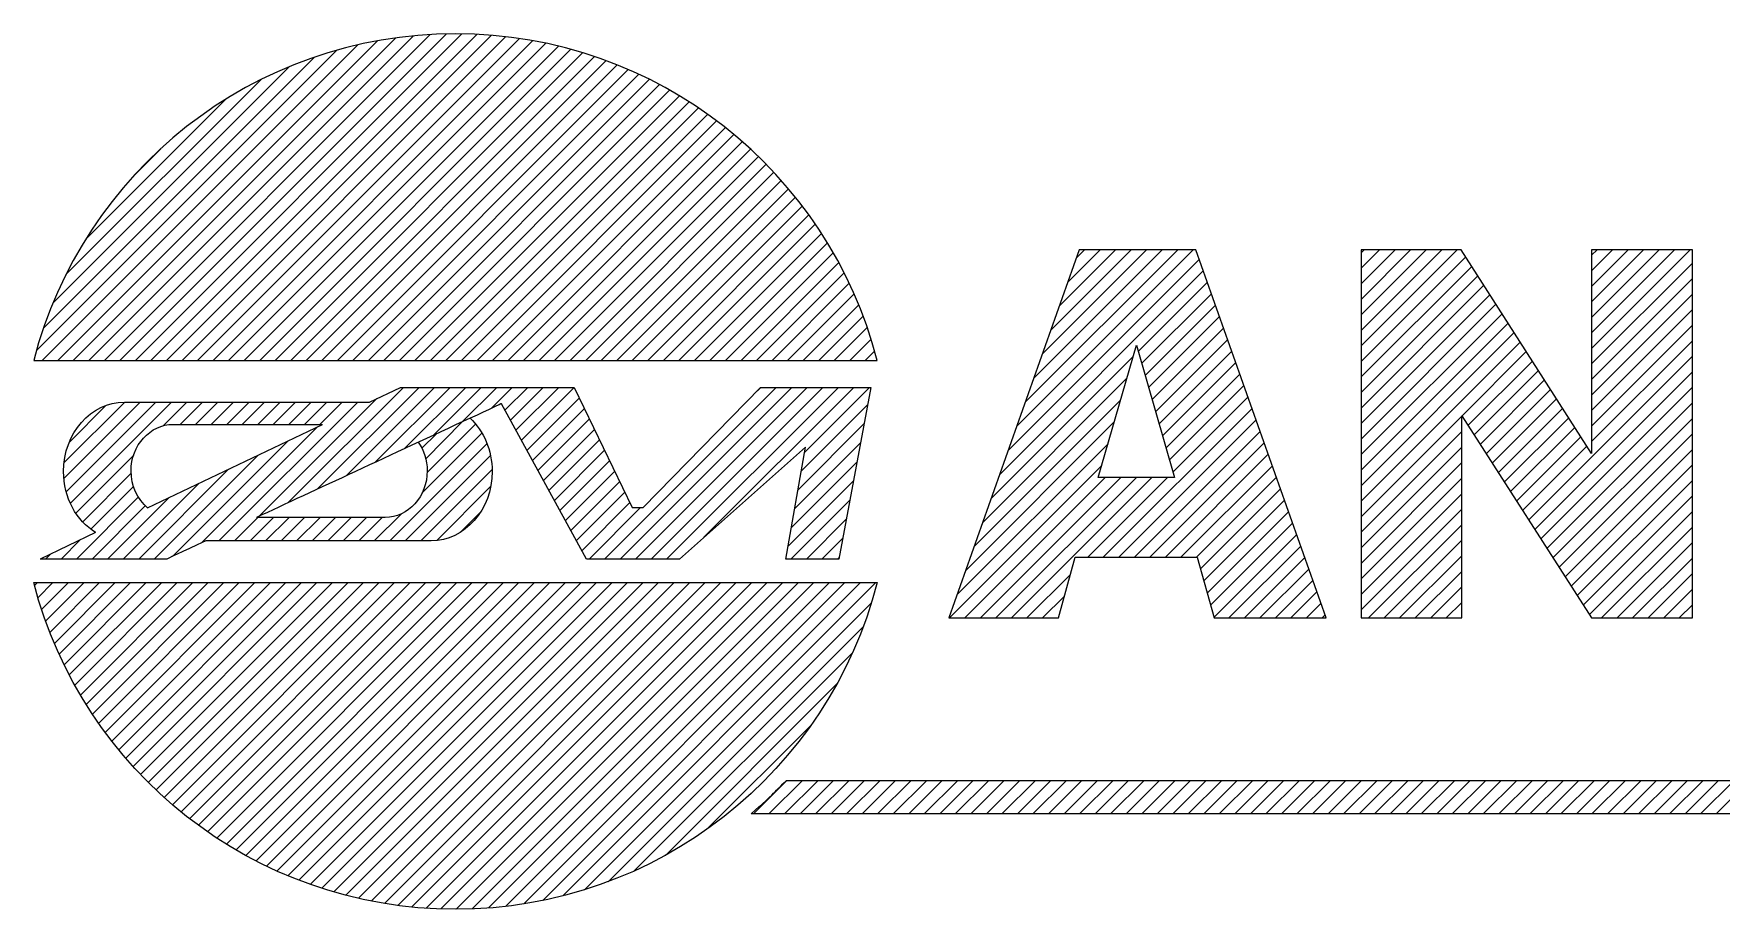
# Model space of a CAD drawing. Header units: millimetres. Extents: x 16.7 to 60.3, y 23.1 to 33.
# Drawn here: x 16.67 to 35.88, y 23.07 to 33.04 of the extents above; entities that cross this region are included whole.
import ezdxf

# ---------------------------------------------------------------- set-up
doc = ezdxf.new("R2010")
doc.units = ezdxf.units.MM
doc.header["$MEASUREMENT"] = 0
doc.layers.add('Layer 1', color=7, linetype='Continuous')

msp = doc.modelspace()

# ---------------------------------------------------------------- linework, layer by layer
at = {"color": 0}
for p, q in [((16.705, 29.433), (20.125, 32.853)), ((16.771, 29.322), (20.363, 32.914)), ((16.948, 29.322), (20.586, 32.96)), ((17.124, 29.322), (20.796, 32.993)), ((17.301, 29.322), (20.996, 33.016)), ((17.478, 29.322), (21.187, 33.031)), ((17.655, 29.322), (21.371, 33.038)), ((17.832, 29.322), (21.548, 33.039)), ((18.008, 29.322), (21.72, 33.034)), ((18.185, 29.322), (21.886, 33.023)), ((18.362, 29.322), (22.046, 33.007)), ((18.539, 29.322), (22.203, 32.986)), ((18.715, 29.322), (22.355, 32.962)), ((18.892, 29.322), (22.503, 32.933)), ((19.069, 29.322), (22.647, 32.9)), ((19.246, 29.322), (22.787, 32.864)), ((16.784, 29.689), (19.869, 32.773)), ((16.892, 29.974), (19.585, 32.666)), ((19.422, 29.322), (22.925, 32.825)), ((19.599, 29.322), (23.058, 32.781)), ((19.776, 29.322), (23.189, 32.735)), ((19.953, 29.322), (23.317, 32.686)), ((17.039, 30.298), (19.261, 32.519)), ((20.13, 29.322), (23.441, 32.634)), ((20.306, 29.322), (23.563, 32.579)), ((20.483, 29.322), (23.683, 32.522)), ((17.266, 30.701), (18.857, 32.292)), ((20.66, 29.322), (23.799, 32.461)), ((20.837, 29.322), (23.913, 32.399)), ((21.013, 29.322), (24.025, 32.334)), ((21.19, 29.322), (24.134, 32.266)), ((21.367, 29.322), (24.241, 32.196)), ((21.544, 29.322), (24.346, 32.124)), ((21.721, 29.322), (24.447, 32.049)), ((21.897, 29.322), (24.548, 31.972)), ((22.074, 29.322), (24.645, 31.893)), ((17.823, 31.435), (18.12, 31.732)), ((22.251, 29.322), (24.74, 31.811)), ((22.428, 29.322), (24.834, 31.728)), ((22.604, 29.322), (24.924, 31.642)), ((22.781, 29.322), (25.013, 31.554)), ((22.958, 29.322), (25.099, 31.463)), ((23.135, 29.322), (25.183, 31.371)), ((23.312, 29.322), (25.266, 31.276)), ((23.488, 29.322), (25.345, 31.179)), ((23.665, 29.322), (25.423, 31.079)), ((23.842, 29.322), (25.498, 30.978)), ((24.019, 29.322), (25.571, 30.874)), ((24.195, 29.322), (25.641, 30.768)), ((24.372, 29.322), (25.71, 30.659)), ((24.549, 29.322), (25.775, 30.548)), ((27.865, 28.572), (29.874, 30.581)), ((27.961, 28.845), (29.697, 30.581)), ((28.058, 29.119), (29.52, 30.581)), ((28.155, 29.392), (29.343, 30.581)), ((28.252, 29.666), (29.166, 30.581)), ((28.348, 29.939), (28.99, 30.581)), ((28.445, 30.213), (28.813, 30.581)), ((28.542, 30.486), (28.636, 30.581)), ((31.784, 30.547), (31.818, 30.581)), ((31.784, 30.37), (31.995, 30.581)), ((31.784, 30.193), (32.172, 30.581)), ((31.784, 30.017), (32.348, 30.581)), ((31.784, 29.84), (32.525, 30.581)), ((31.784, 29.663), (32.702, 30.581)), ((31.784, 29.486), (32.879, 30.581)), ((34.408, 30.519), (34.47, 30.581)), ((34.408, 30.342), (34.647, 30.581)), ((34.408, 30.165), (34.823, 30.581)), ((34.408, 29.989), (35, 30.581)), ((34.408, 29.812), (35.177, 30.581)), ((34.408, 29.635), (35.354, 30.581)), ((34.408, 29.458), (35.53, 30.581)), ((24.726, 29.322), (25.839, 30.435)), ((27.768, 28.298), (29.942, 30.472)), ((31.784, 29.31), (32.975, 30.5)), ((31.784, 29.133), (33.044, 30.392)), ((34.408, 29.281), (35.557, 30.43)), ((24.903, 29.322), (25.899, 30.319)), ((25.079, 29.322), (25.957, 30.2)), ((27.671, 28.025), (29.988, 30.342)), ((29.247, 29.424), (30.035, 30.211)), ((31.784, 28.956), (33.113, 30.285)), ((31.784, 28.779), (33.182, 30.177)), ((34.408, 29.105), (35.557, 30.253)), ((25.256, 29.322), (26.013, 30.079)), ((29.286, 29.286), (30.081, 30.081)), ((31.784, 28.602), (33.251, 30.069)), ((34.408, 28.928), (35.557, 30.077)), ((25.433, 29.322), (26.065, 29.954)), ((25.61, 29.322), (26.115, 29.827)), ((29.326, 29.149), (30.127, 29.95)), ((29.366, 29.012), (30.173, 29.82)), ((31.784, 28.426), (33.32, 29.961)), ((31.784, 28.249), (33.389, 29.853)), ((34.408, 28.751), (35.557, 29.9)), ((25.786, 29.322), (26.162, 29.698)), ((29.406, 28.875), (30.219, 29.689)), ((31.784, 28.072), (33.458, 29.746)), ((31.784, 27.895), (33.527, 29.638)), ((34.408, 28.574), (35.557, 29.723)), ((25.963, 29.322), (26.206, 29.564)), ((26.14, 29.322), (26.246, 29.428)), ((29.445, 28.738), (30.266, 29.558)), ((29.485, 28.601), (30.312, 29.428)), ((31.784, 27.719), (33.596, 29.53)), ((32.932, 28.689), (33.665, 29.422)), ((34.408, 28.398), (35.557, 29.546)), ((27.575, 27.751), (29.189, 29.366)), ((29.525, 28.464), (30.358, 29.297)), ((33.001, 28.581), (33.734, 29.315)), ((33.07, 28.474), (33.803, 29.207)), ((33.692, 27.505), (35.557, 29.37)), ((19.571, 27.703), (20.884, 29.015)), ((19.901, 27.856), (21.061, 29.015)), ((20.231, 28.009), (21.237, 29.015)), ((20.561, 28.162), (21.414, 29.015)), ((20.89, 28.315), (21.591, 29.015)), ((21.22, 28.468), (21.768, 29.015)), ((21.55, 28.621), (21.944, 29.015)), ((21.88, 28.774), (22.121, 29.015)), ((22.038, 28.755), (22.298, 29.015)), ((22.1, 28.641), (22.475, 29.015)), ((22.163, 28.527), (22.652, 29.015)), ((22.226, 28.413), (22.827, 29.014)), ((23.172, 27.061), (25.126, 29.015)), ((23.349, 27.061), (25.303, 29.015)), ((23.525, 27.061), (25.48, 29.015)), ((23.702, 27.061), (25.657, 29.015)), ((23.879, 27.061), (25.834, 29.015)), ((24.303, 27.308), (26.01, 29.015)), ((24.865, 28.931), (24.95, 29.015)), ((24.865, 28.931), (24.95, 29.015)), ((25.451, 28.279), (26.187, 29.015)), ((27.478, 27.478), (29.118, 29.118)), ((29.564, 28.327), (30.404, 29.167)), ((29.604, 28.19), (30.45, 29.036)), ((33.139, 28.366), (33.872, 29.099)), ((33.761, 27.397), (35.557, 29.193)), ((33.83, 27.289), (35.557, 29.016)), ((17.017, 27.978), (17.887, 28.848)), ((17.018, 28.155), (17.711, 28.848)), ((17.044, 27.827), (18.064, 28.848)), ((17.091, 27.697), (18.241, 28.848)), ((18.149, 28.579), (18.418, 28.848)), ((18.341, 28.594), (18.595, 28.848)), ((18.517, 28.594), (18.771, 28.848)), ((18.694, 28.594), (18.948, 28.848)), ((18.782, 27.268), (20.362, 28.848)), ((18.871, 28.594), (19.125, 28.848)), ((19.048, 28.594), (19.302, 28.848)), ((19.224, 28.594), (19.478, 28.848)), ((19.241, 27.55), (20.578, 28.887)), ((19.401, 28.594), (19.655, 28.848)), ((19.578, 28.594), (19.832, 28.848)), ((19.755, 28.594), (20.009, 28.848)), ((19.932, 28.594), (20.186, 28.848)), ((22.288, 28.298), (22.885, 28.895)), ((25.413, 28.065), (26.168, 28.82)), ((27.381, 27.204), (29.046, 28.87)), ((29.644, 28.053), (30.497, 28.906)), ((33.208, 28.258), (33.941, 28.991)), ((33.277, 28.151), (34.01, 28.884)), ((33.899, 27.182), (35.557, 28.839)), ((17.08, 28.393), (17.496, 28.81)), ((22.351, 28.184), (22.942, 28.776)), ((22.413, 28.07), (23, 28.657)), ((28.849, 27.082), (30.543, 28.775)), ((29.026, 27.082), (30.589, 28.644)), ((31.784, 27.542), (32.93, 28.688)), ((33.346, 28.043), (34.079, 28.776)), ((33.415, 27.935), (34.148, 28.668)), ((33.968, 27.074), (35.557, 28.662)), ((17.97, 27.644), (19.963, 28.594)), ((18.582, 27.244), (19.903, 28.565)), ((21.093, 27.811), (21.776, 28.493)), ((21.093, 28.321), (21.258, 28.486)), ((21.137, 28.2), (21.55, 28.621)), ((21.153, 28.047), (21.703, 28.597)), ((22.476, 27.956), (23.057, 28.537)), ((25.375, 27.85), (26.127, 28.602)), ((27.284, 26.931), (28.975, 28.621)), ((29.203, 27.082), (30.635, 28.514)), ((31.784, 27.365), (32.93, 28.511)), ((33.485, 27.828), (34.217, 28.56)), ((33.554, 27.72), (34.286, 28.452)), ((34.038, 26.967), (35.557, 28.486)), ((17.153, 27.583), (17.814, 28.244)), ((18.045, 27.061), (19.228, 28.243)), ((18.252, 27.09), (19.566, 28.404)), ((20.727, 27.268), (21.834, 28.375)), ((22.538, 27.842), (23.115, 28.418)), ((22.601, 27.727), (23.173, 28.299)), ((25.337, 27.636), (26.087, 28.385)), ((27.188, 26.657), (28.904, 28.373)), ((29.38, 27.082), (30.681, 28.383)), ((29.556, 27.082), (30.728, 28.253)), ((31.784, 27.188), (32.93, 28.334)), ((33.623, 27.612), (34.355, 28.345)), ((34.107, 26.859), (35.557, 28.309)), ((17.869, 27.061), (18.89, 28.083)), ((20.904, 27.268), (21.874, 28.238)), ((21.08, 27.268), (21.892, 28.08)), ((22.663, 27.613), (23.23, 28.18)), ((22.726, 27.499), (23.288, 28.061)), ((25.3, 27.421), (26.046, 28.167)), ((27.097, 26.39), (28.832, 28.125)), ((29.733, 27.082), (30.774, 28.122)), ((31.784, 27.011), (32.93, 28.158)), ((34.176, 26.751), (35.557, 28.132)), ((17.232, 27.485), (17.784, 28.037)), ((17.324, 27.4), (17.812, 27.889)), ((17.692, 27.061), (18.553, 27.922)), ((21.262, 27.272), (21.875, 27.886)), ((22.789, 27.385), (23.346, 27.942)), ((25.262, 27.206), (26.005, 27.95)), ((27.274, 26.39), (28.872, 27.988)), ((27.45, 26.39), (29.049, 27.988)), ((27.627, 26.39), (29.226, 27.988)), ((27.804, 26.39), (29.402, 27.988)), ((28.673, 27.082), (29.579, 27.988)), ((29.91, 27.082), (30.82, 27.992)), ((29.955, 26.949), (30.866, 27.861)), ((31.784, 26.835), (32.93, 27.981)), ((34.245, 26.644), (35.557, 27.955)), ((17.161, 27.061), (17.868, 27.768)), ((17.338, 27.061), (17.947, 27.669)), ((17.515, 27.061), (18.215, 27.761)), ((22.851, 27.271), (23.403, 27.823)), ((22.914, 27.156), (23.461, 27.703)), ((25.293, 27.061), (25.965, 27.732)), ((29.993, 26.811), (30.912, 27.73)), ((31.784, 26.658), (32.93, 27.804)), ((34.314, 26.536), (35.557, 27.779)), ((18.959, 27.268), (19.226, 27.534)), ((19.136, 27.268), (19.403, 27.534)), ((19.313, 27.268), (19.58, 27.534)), ((19.489, 27.268), (19.756, 27.534)), ((19.666, 27.268), (19.933, 27.534)), ((19.843, 27.268), (20.11, 27.534)), ((20.02, 27.268), (20.287, 27.534)), ((20.197, 27.268), (20.463, 27.534)), ((20.373, 27.268), (20.64, 27.534)), ((20.55, 27.268), (20.86, 27.577)), ((21.536, 27.37), (21.752, 27.586)), ((22.995, 27.061), (23.581, 27.647)), ((25.47, 27.061), (25.924, 27.515)), ((30.032, 26.673), (30.959, 27.6)), ((31.784, 26.481), (32.93, 27.627)), ((34.383, 26.428), (35.557, 27.602)), ((17.378, 27.362), (16.746, 27.061)), ((25.647, 27.061), (25.883, 27.297)), ((30.071, 26.535), (31.005, 27.469)), ((30.109, 26.397), (31.051, 27.339)), ((31.87, 26.39), (32.93, 27.45)), ((34.522, 26.39), (35.557, 27.425)), ((16.808, 27.061), (16.864, 27.117)), ((16.985, 27.061), (17.202, 27.278)), ((30.279, 26.39), (31.097, 27.208)), ((32.047, 26.39), (32.93, 27.274)), ((32.223, 26.39), (32.93, 27.097)), ((34.698, 26.39), (35.557, 27.248)), ((25.824, 27.061), (25.843, 27.08)), ((25.824, 27.061), (25.843, 27.08)), ((30.456, 26.39), (31.143, 27.078)), ((30.632, 26.39), (31.19, 26.947)), ((32.4, 26.39), (32.93, 26.92)), ((34.875, 26.39), (35.557, 27.072)), ((35.052, 26.39), (35.557, 26.895)), ((16.683, 26.76), (16.716, 26.793)), ((16.722, 26.621), (16.893, 26.793)), ((16.764, 26.487), (17.07, 26.793)), ((16.809, 26.355), (17.247, 26.793)), ((16.857, 26.226), (17.423, 26.793)), ((16.909, 26.101), (17.6, 26.793)), ((16.963, 25.978), (17.777, 26.793)), ((17.019, 25.858), (17.954, 26.793)), ((17.079, 25.741), (18.131, 26.793)), ((17.141, 25.626), (18.307, 26.793)), ((17.205, 25.513), (18.484, 26.793)), ((17.272, 25.404), (18.661, 26.793)), ((17.341, 25.296), (18.838, 26.793)), ((17.413, 25.191), (19.014, 26.793)), ((17.487, 25.088), (19.191, 26.793)), ((17.563, 24.987), (19.368, 26.793)), ((17.642, 24.89), (19.545, 26.793)), ((17.723, 24.794), (19.722, 26.793)), ((17.805, 24.7), (19.898, 26.793)), ((17.891, 24.609), (20.075, 26.793)), ((17.978, 24.519), (20.252, 26.793)), ((18.068, 24.432), (20.429, 26.793)), ((18.16, 24.347), (20.605, 26.793)), ((18.254, 24.264), (20.782, 26.793)), ((18.351, 24.184), (20.959, 26.793)), ((18.449, 24.106), (21.136, 26.793)), ((18.55, 24.03), (21.313, 26.793)), ((18.653, 23.957), (21.489, 26.793)), ((18.758, 23.885), (21.666, 26.793)), ((18.867, 23.816), (21.843, 26.793)), ((18.977, 23.75), (22.02, 26.793)), ((19.089, 23.685), (22.196, 26.793)), ((19.205, 23.625), (22.373, 26.793)), ((19.323, 23.566), (22.55, 26.793)), ((19.443, 23.509), (22.727, 26.793)), ((19.567, 23.456), (22.904, 26.793)), ((19.693, 23.405), (23.08, 26.793)), ((19.822, 23.357), (23.257, 26.793)), ((19.954, 23.313), (23.434, 26.793)), ((20.09, 23.272), (23.611, 26.793)), ((20.228, 23.233), (23.787, 26.793)), ((20.37, 23.199), (23.964, 26.793)), ((20.516, 23.168), (24.141, 26.793)), ((20.666, 23.141), (24.318, 26.793)), ((20.82, 23.118), (24.494, 26.793)), ((20.979, 23.1), (24.671, 26.793)), ((21.142, 23.087), (24.848, 26.793)), ((21.31, 23.078), (25.025, 26.793)), ((21.484, 23.075), (25.202, 26.793)), ((21.664, 23.078), (25.378, 26.793)), ((21.852, 23.089), (25.555, 26.793)), ((22.047, 23.108), (25.732, 26.793)), ((22.252, 23.136), (25.909, 26.793)), ((22.468, 23.175), (26.085, 26.793)), ((22.696, 23.227), (26.262, 26.793)), ((27.981, 26.39), (28.475, 26.884)), ((30.809, 26.39), (31.236, 26.816)), ((32.577, 26.39), (32.93, 26.743)), ((35.229, 26.39), (35.557, 26.718)), ((22.942, 23.296), (26.21, 26.564)), ((28.158, 26.39), (28.407, 26.639)), ((30.986, 26.39), (31.282, 26.686)), ((31.163, 26.39), (31.328, 26.555)), ((32.754, 26.39), (32.93, 26.567)), ((35.405, 26.39), (35.557, 26.541)), ((28.335, 26.391), (28.34, 26.395)), ((31.34, 26.39), (31.374, 26.425)), ((23.212, 23.388), (26.118, 26.294)), ((23.511, 23.511), (25.995, 25.995)), ((23.864, 23.688), (25.818, 25.641)), ((24.342, 23.988), (25.519, 25.165)), ((24.867, 24.16), (25.248, 24.541)), ((25.044, 24.16), (25.425, 24.541)), ((25.221, 24.16), (25.602, 24.541)), ((25.397, 24.16), (25.779, 24.541)), ((25.574, 24.16), (25.955, 24.541)), ((25.751, 24.16), (26.132, 24.541)), ((25.928, 24.16), (26.309, 24.541)), ((26.105, 24.16), (26.486, 24.541)), ((26.281, 24.16), (26.663, 24.541)), ((26.458, 24.16), (26.839, 24.541)), ((26.635, 24.16), (27.016, 24.541)), ((26.812, 24.16), (27.193, 24.541)), ((26.988, 24.16), (27.37, 24.541)), ((27.165, 24.16), (27.546, 24.541)), ((27.342, 24.16), (27.723, 24.541)), ((27.519, 24.16), (27.9, 24.541)), ((27.696, 24.16), (28.077, 24.541)), ((27.872, 24.16), (28.254, 24.541)), ((28.049, 24.16), (28.43, 24.541)), ((28.226, 24.16), (28.607, 24.541)), ((28.403, 24.16), (28.784, 24.541)), ((28.579, 24.16), (28.961, 24.541)), ((28.756, 24.16), (29.137, 24.541)), ((28.933, 24.16), (29.314, 24.541)), ((29.11, 24.16), (29.491, 24.541)), ((29.287, 24.16), (29.668, 24.541)), ((29.463, 24.16), (29.844, 24.541)), ((29.64, 24.16), (30.021, 24.541)), ((29.817, 24.16), (30.198, 24.541)), ((29.994, 24.16), (30.375, 24.541)), ((30.17, 24.16), (30.552, 24.541)), ((30.347, 24.16), (30.728, 24.541)), ((30.524, 24.16), (30.905, 24.541)), ((30.701, 24.16), (31.082, 24.541)), ((30.878, 24.16), (31.259, 24.541)), ((31.054, 24.16), (31.435, 24.541)), ((31.231, 24.16), (31.612, 24.541)), ((31.408, 24.16), (31.789, 24.541)), ((31.585, 24.16), (31.966, 24.541)), ((31.761, 24.16), (32.143, 24.541)), ((31.938, 24.16), (32.319, 24.541)), ((32.115, 24.16), (32.496, 24.541)), ((32.292, 24.16), (32.673, 24.541)), ((32.468, 24.16), (32.85, 24.541)), ((32.645, 24.16), (33.026, 24.541)), ((32.822, 24.16), (33.203, 24.541)), ((32.999, 24.16), (33.38, 24.541)), ((33.176, 24.16), (33.557, 24.541)), ((33.352, 24.16), (33.734, 24.541)), ((33.529, 24.16), (33.91, 24.541)), ((33.706, 24.16), (34.087, 24.541)), ((33.883, 24.16), (34.264, 24.541)), ((34.059, 24.16), (34.441, 24.541)), ((34.236, 24.16), (34.617, 24.541)), ((34.413, 24.16), (34.794, 24.541)), ((34.59, 24.16), (34.971, 24.541)), ((34.767, 24.16), (35.148, 24.541)), ((34.943, 24.16), (35.325, 24.541)), ((35.12, 24.16), (35.501, 24.541)), ((35.297, 24.16), (35.678, 24.541)), ((35.474, 24.16), (35.855, 24.541)), ((35.65, 24.16), (36.032, 24.541)), ((35.827, 24.16), (36.208, 24.541))]:
    msp.add_line(p, q, dxfattribs=at)
at = {"layer": 'Layer 1', "color": 0}
for points, knots in [([(16.674, 29.322), (17.224, 31.46), (19.165, 33.04), (21.475, 33.04), (21.475, 33.04), (23.784, 33.04), (25.725, 31.46), (26.276, 29.322), (26.276, 29.322), (26.276, 29.322), (16.674, 29.322), (16.674, 29.322)], [0, 0, 0, 0, 0.25, 0.25, 0.25, 0.25, 0.5, 0.5, 0.5, 0.5, 1, 1, 1, 1]), ([(29.918, 27.082), (29.918, 27.082), (28.529, 27.082), (28.529, 27.082), (28.529, 27.082), (28.529, 27.082), (28.338, 26.39), (28.338, 26.39), (28.338, 26.39), (28.338, 26.39), (27.093, 26.39), (27.093, 26.39), (27.093, 26.39), (27.093, 26.39), (28.575, 30.581), (28.575, 30.581), (28.575, 30.581), (28.575, 30.581), (29.904, 30.581), (29.904, 30.581), (29.904, 30.581), (29.904, 30.581), (31.387, 26.39), (31.387, 26.39), (31.387, 26.39), (31.387, 26.39), (30.111, 26.39), (30.111, 26.39), (30.111, 26.39), (30.111, 26.39), (29.918, 27.082), (29.918, 27.082)], [0, 0, 0, 0, 0.111111, 0.111111, 0.111111, 0.111111, 0.222222, 0.222222, 0.222222, 0.222222, 0.333333, 0.333333, 0.333333, 0.333333, 0.444444, 0.444444, 0.444444, 0.444444, 0.555556, 0.555556, 0.555556, 0.555556, 0.666667, 0.666667, 0.666667, 0.666667, 0.777778, 0.777778, 0.777778, 0.777778, 1, 1, 1, 1]), ([(31.784, 30.581), (31.784, 30.581), (32.923, 30.581), (32.923, 30.581), (32.923, 30.581), (32.923, 30.581), (34.408, 28.262), (34.408, 28.262), (34.408, 28.262), (34.408, 28.262), (34.408, 30.581), (34.408, 30.581), (34.408, 30.581), (34.408, 30.581), (35.557, 30.581), (35.557, 30.581), (35.557, 30.581), (35.557, 30.581), (35.557, 26.39), (35.557, 26.39), (35.557, 26.39), (35.557, 26.39), (34.408, 26.39), (34.408, 26.39), (34.408, 26.39), (34.408, 26.39), (32.93, 28.691), (32.93, 28.691), (32.93, 28.691), (32.93, 28.691), (32.93, 26.39), (32.93, 26.39), (32.93, 26.39), (32.93, 26.39), (31.784, 26.39), (31.784, 26.39), (31.784, 26.39), (31.784, 26.39), (31.784, 30.581), (31.784, 30.581)], [0, 0, 0, 0, 0.090909, 0.090909, 0.090909, 0.090909, 0.181818, 0.181818, 0.181818, 0.181818, 0.272727, 0.272727, 0.272727, 0.272727, 0.363636, 0.363636, 0.363636, 0.363636, 0.454545, 0.454545, 0.454545, 0.454545, 0.545455, 0.545455, 0.545455, 0.545455, 0.636364, 0.636364, 0.636364, 0.636364, 0.727273, 0.727273, 0.727273, 0.727273, 0.818182, 0.818182, 0.818182, 0.818182, 1, 1, 1, 1]), ([(29.662, 27.988), (29.662, 27.988), (29.226, 29.495), (29.226, 29.495), (29.226, 29.495), (29.226, 29.495), (28.793, 27.988), (28.793, 27.988), (28.793, 27.988), (28.793, 27.988), (29.662, 27.988), (29.662, 27.988)], [0, 0, 0, 0, 0.25, 0.25, 0.25, 0.25, 0.5, 0.5, 0.5, 0.5, 1, 1, 1, 1]), ([(20.496, 28.848), (20.496, 28.848), (20.848, 29.015), (20.848, 29.015), (20.848, 29.015), (20.848, 29.015), (22.826, 29.015), (22.826, 29.015), (22.826, 29.015), (22.826, 29.015), (23.488, 27.646), (23.488, 27.646), (23.488, 27.646), (23.488, 27.646), (23.612, 27.647), (23.612, 27.647), (23.612, 27.647), (23.612, 27.647), (24.948, 29.015), (24.948, 29.015), (24.948, 29.015), (24.948, 29.015), (26.205, 29.015), (26.205, 29.015), (26.205, 29.015), (26.205, 29.015), (25.839, 27.061), (25.839, 27.061), (25.839, 27.061), (25.839, 27.061), (25.236, 27.061), (25.236, 27.061), (25.236, 27.061), (25.236, 27.061), (25.461, 28.335), (25.461, 28.335), (25.461, 28.335), (25.461, 28.335), (24.024, 27.061), (24.024, 27.061), (24.024, 27.061), (24.024, 27.061), (22.966, 27.061), (22.966, 27.061), (22.966, 27.061), (22.966, 27.061), (21.998, 28.829), (21.998, 28.829), (21.998, 28.829), (21.998, 28.829), (21.862, 28.766), (21.642, 28.664)], [0, 0, 0, 0, 0.0666667, 0.0666667, 0.0666667, 0.0666667, 0.1333333, 0.1333333, 0.1333333, 0.1333333, 0.2, 0.2, 0.2, 0.2, 0.2666667, 0.2666667, 0.2666667, 0.2666667, 0.3333333, 0.3333333, 0.3333333, 0.3333333, 0.4, 0.4, 0.4, 0.4, 0.4666667, 0.4666667, 0.4666667, 0.4666667, 0.5333333, 0.5333333, 0.5333333, 0.5333333, 0.6, 0.6, 0.6, 0.6, 0.6666667, 0.6666667, 0.6666667, 0.6666667, 0.7333333, 0.7333333, 0.7333333, 0.7333333, 0.8, 0.8, 0.8, 0.8, 0.8125682, 0.8125682, 0.8125682, 0.8125682]), ([(17.378, 27.362), (17.161, 27.496), (17.013, 27.758), (17.013, 28.058), (17.013, 28.058), (17.013, 28.058), (17.013, 28.058), (17.013, 28.058), (17.013, 28.058), (17.013, 28.492), (17.325, 28.848), (17.707, 28.848), (17.707, 28.848), (17.707, 28.848), (17.707, 28.848), (17.707, 28.848)], [0.5310785, 0.5310785, 0.5310785, 0.5310785, 0.6, 0.6, 0.6, 0.6, 0.7, 0.7, 0.7, 0.7, 0.8, 0.8, 0.8, 0.8, 1, 1, 1, 1]), ([(21.642, 28.664), (21.795, 28.519), (21.893, 28.301), (21.893, 28.058), (21.893, 28.058), (21.893, 28.058), (21.893, 28.058), (21.893, 28.058), (21.893, 28.058), (21.893, 27.623), (21.581, 27.268), (21.199, 27.268), (21.199, 27.268), (21.199, 27.268), (19.668, 27.268), (18.633, 27.268)], [0.1440754, 0.1440754, 0.1440754, 0.1440754, 0.2, 0.2, 0.2, 0.2, 0.3, 0.3, 0.3, 0.3, 0.4, 0.4, 0.4, 0.4, 0.466217, 0.466217, 0.466217, 0.466217]), ([(17.97, 27.644), (17.856, 27.741), (17.782, 27.894), (17.782, 28.064), (17.782, 28.064), (17.782, 28.064), (17.782, 28.064), (17.782, 28.064), (17.782, 28.064), (17.782, 28.355), (17.998, 28.594), (18.262, 28.594), (18.262, 28.594), (18.262, 28.594), (18.262, 28.594), (18.262, 28.594)], [0.5414874, 0.5414874, 0.5414874, 0.5414874, 0.6, 0.6, 0.6, 0.6, 0.7, 0.7, 0.7, 0.7, 0.8, 0.8, 0.8, 0.8, 1, 1, 1, 1]), ([(21.051, 28.39), (21.115, 28.3), (21.153, 28.187), (21.153, 28.064), (21.153, 28.064), (21.153, 28.064), (21.153, 28.064), (21.153, 28.064), (21.153, 28.064), (21.153, 27.773), (20.938, 27.534), (20.674, 27.534), (20.674, 27.534), (20.674, 27.534), (19.884, 27.534), (19.208, 27.534)], [0.15792, 0.15792, 0.15792, 0.15792, 0.2, 0.2, 0.2, 0.2, 0.3, 0.3, 0.3, 0.3, 0.4, 0.4, 0.4, 0.4, 0.4572208, 0.4572208, 0.4572208, 0.4572208]), ([(18.633, 27.268), (18.354, 27.138), (18.188, 27.061), (18.188, 27.061), (18.188, 27.061), (18.188, 27.061), (16.746, 27.061), (16.746, 27.061)], [0.8527668, 0.8527668, 0.8527668, 0.8527668, 0.8666667, 0.8666667, 0.8666667, 0.8666667, 1, 1, 1, 1]), ([(16.674, 26.793), (17.224, 24.655), (19.165, 23.074), (21.475, 23.074), (21.475, 23.074), (23.784, 23.074), (25.725, 24.655), (26.276, 26.793), (26.276, 26.793), (26.276, 26.793), (16.674, 26.793), (16.674, 26.793)], [0, 0, 0, 0, 0.25, 0.25, 0.25, 0.25, 0.5, 0.5, 0.5, 0.5, 1, 1, 1, 1]), ([(25.242, 24.541), (25.125, 24.422), (25.125, 24.422), (25.051, 24.351), (25.051, 24.351), (24.993, 24.294), (24.993, 24.294), (24.84, 24.16), (24.84, 24.16), (24.84, 24.16), (46.885, 24.16), (46.885, 24.16), (46.885, 24.16), (46.885, 24.16), (46.885, 24.541), (46.885, 24.541), (46.885, 24.541), (46.885, 24.541), (25.242, 24.541), (25.242, 24.541)], [0, 0, 0, 0, 0.166667, 0.166667, 0.166667, 0.166667, 0.333333, 0.333333, 0.333333, 0.333333, 0.5, 0.5, 0.5, 0.5, 0.666667, 0.666667, 0.666667, 0.666667, 1, 1, 1, 1])]:
    msp.add_open_spline(points, degree=3, knots=knots, dxfattribs=at)
for points in [[(17.707, 28.848), (17.707, 28.848), (19.476, 28.848), (20.496, 28.848)], [(21.642, 28.664), (20.755, 28.252), (19.863, 27.838), (19.208, 27.534)], [(18.262, 28.594), (18.262, 28.594), (19.251, 28.594), (19.963, 28.594)]]:
    msp.add_open_spline(points, degree=3, dxfattribs=at)

doc.saveas('drawing.dxf')
